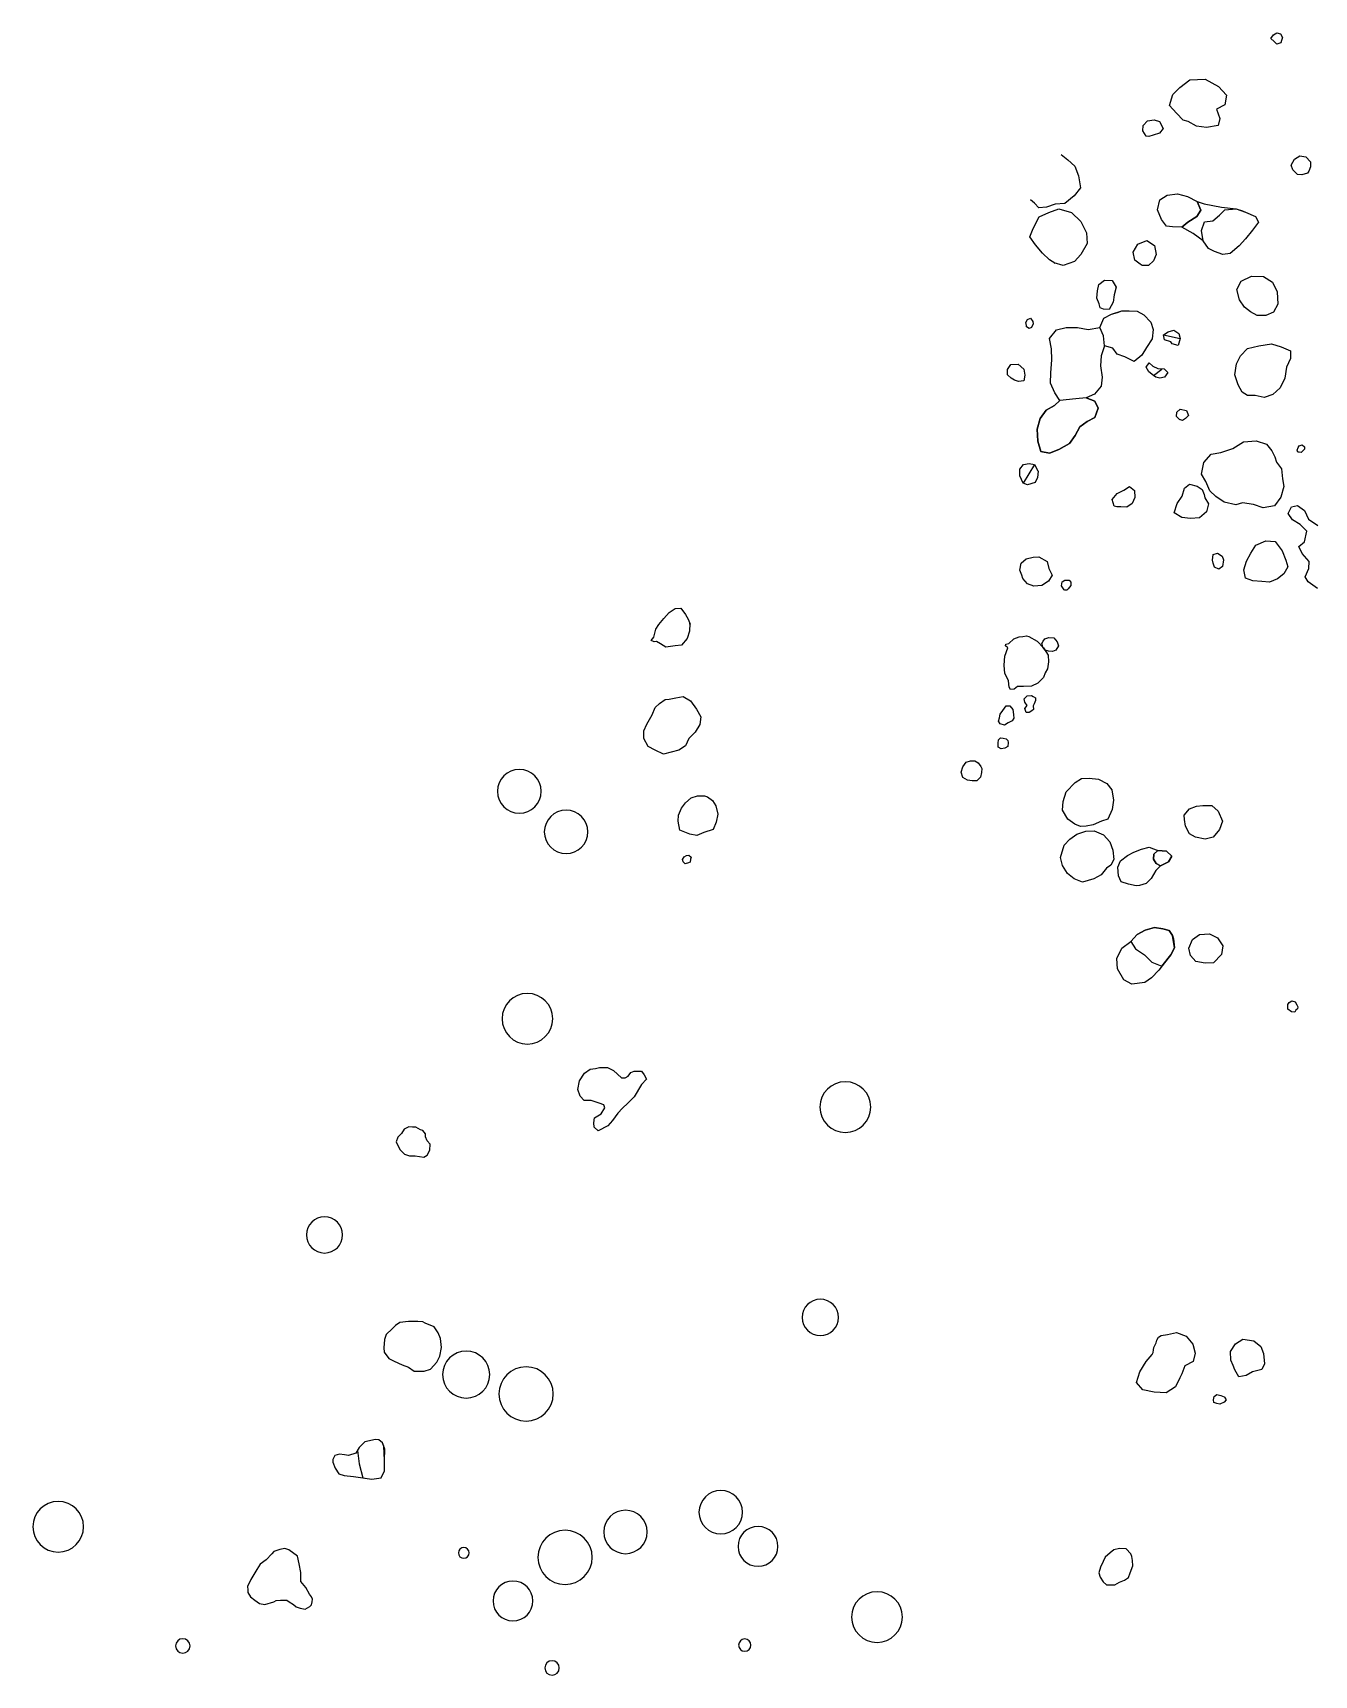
# Model space of a CAD drawing. Header units: metres. Extents: x 4462694 to 4462795, y 5794005 to 5794153.
# Drawn here: x 4462713.16 to 4462748.54, y 5794096.34 to 5794141.7 of the extents above; entities that cross this region are included whole.
import ezdxf

# ---------------------------------------------------------------- set-up
doc = ezdxf.new("R2010")
doc.units = ezdxf.units.M
doc.layers.add('Befunde', color=7, linetype='Continuous')

msp = doc.modelspace()

# ---------------------------------------------------------------- linework, layer by layer
at = {"layer": 'Befunde'}
for points, elevation in [([(4462745.313, 5794137.046), (4462745.509, 5794136.979), (4462745.984, 5794136.89), (4462746.39, 5794136.848), (4462746.564, 5794136.785), (4462746.646, 5794136.755), (4462746.926, 5794136.631), (4462747.008, 5794136.471), (4462746.842, 5794136.25), (4462746.651, 5794136.014), (4462746.471, 5794135.822), (4462746.224, 5794135.611), (4462746.023, 5794135.579), (4462745.794, 5794135.669), (4462745.625, 5794135.752), (4462745.478, 5794135.959), (4462745.197, 5794136.166), (4462744.889, 5794136.334), (4462745.058, 5794136.471), (4462745.304, 5794136.634), (4462745.411, 5794136.808)], 51.887), ([(4462742.621, 5794133.564), (4462742.732, 5794133.826), (4462742.945, 5794133.93), (4462743.232, 5794134.024), (4462743.652, 5794134.017), (4462743.841, 5794133.917), (4462744.034, 5794133.709), (4462744.095, 5794133.512), (4462744.071, 5794133.257), (4462743.915, 5794133.01), (4462743.785, 5794132.799), (4462743.576, 5794132.626), (4462743.314, 5794132.758), (4462743.103, 5794132.828), (4462742.982, 5794132.997), (4462742.755, 5794133.063), (4462742.723, 5794133.339)], 51.868), ([(4462744.228, 5794119.124), (4462744.116, 5794119.023), (4462744.109, 5794118.877), (4462744.175, 5794118.758), (4462744.301, 5794118.7), (4462744.518, 5794118.803), (4462744.612, 5794118.966), (4462744.465, 5794119.098)], 51.736), ([(4462744.337, 5794115.928), (4462744.588, 5794116.234), (4462744.682, 5794116.433), (4462744.635, 5794116.773), (4462744.535, 5794116.909), (4462744.366, 5794116.954), (4462744.137, 5794116.991), (4462743.88, 5794116.922), (4462743.656, 5794116.798), (4462743.483, 5794116.607), (4462743.611, 5794116.408), (4462743.86, 5794116.235), (4462744.061, 5794116.032), (4462744.337, 5794115.928)], 51.773), ([(4462728.394, 5794112.969), (4462728.551, 5794113.083), (4462728.699, 5794113.103), (4462728.81, 5794113.124), (4462729.032, 5794113.13), (4462729.197, 5794113.042), (4462729.411, 5794112.844), (4462729.513, 5794112.84), (4462729.6, 5794112.89), (4462729.67, 5794112.984), (4462729.768, 5794113.029), (4462729.842, 5794113.025), (4462729.97, 5794113.025), (4462730.044, 5794112.922), (4462730.104, 5794112.803), (4462729.972, 5794112.661), (4462729.764, 5794112.316), (4462729.592, 5794112.143), (4462729.447, 5794112.004), (4462729.313, 5794111.865), (4462729.163, 5794111.667), (4462729.039, 5794111.514), (4462728.769, 5794111.375), (4462728.661, 5794111.48), (4462728.651, 5794111.598), (4462728.666, 5794111.733), (4462728.856, 5794111.85), (4462728.955, 5794112.014), (4462728.929, 5794112.095), (4462728.794, 5794112.142), (4462728.578, 5794112.212), (4462728.381, 5794112.215), (4462728.275, 5794112.332), (4462728.212, 5794112.52), (4462728.256, 5794112.762)], 52.724), ([(4462723.867, 5794111.404), (4462723.739, 5794111.474), (4462723.644, 5794111.474), (4462723.542, 5794111.491), (4462723.418, 5794111.425), (4462723.336, 5794111.302), (4462723.241, 5794111.199), (4462723.192, 5794111.071), (4462723.294, 5794110.857), (4462723.423, 5794110.729), (4462723.562, 5794110.689), (4462723.719, 5794110.689), (4462723.957, 5794110.652), (4462724.048, 5794110.701), (4462724.122, 5794110.845), (4462724.134, 5794111.006), (4462724.052, 5794111.104), (4462724.003, 5794111.207), (4462724.003, 5794111.293), (4462723.933, 5794111.388)], 52.724), ([(4462722.918, 5794105.755), (4462722.87, 5794105.617), (4462722.848, 5794105.381), (4462722.864, 5794105.26), (4462722.993, 5794105.092), (4462723.134, 5794105.012), (4462723.36, 5794104.916), (4462723.529, 5794104.85), (4462723.686, 5794104.739), (4462723.968, 5794104.742), (4462724.141, 5794104.796), (4462724.314, 5794104.983), (4462724.401, 5794105.156), (4462724.447, 5794105.391), (4462724.42, 5794105.637), (4462724.356, 5794105.798), (4462724.241, 5794105.963), (4462723.996, 5794106.068), (4462723.927, 5794106.101), (4462723.794, 5794106.115), (4462723.529, 5794106.115), (4462723.297, 5794106.087), (4462723.178, 5794106.002), (4462723.079, 5794105.905)], -0.008), ([(4462721.445, 5794102.296), (4462721.447, 5794102.226), (4462721.511, 5794102.063), (4462721.61, 5794101.906), (4462721.755, 5794101.854), (4462722.012, 5794101.825), (4462722.525, 5794101.755), (4462722.781, 5794101.796), (4462722.868, 5794101.988), (4462722.872, 5794102.285), (4462722.88, 5794102.581), (4462722.816, 5794102.756), (4462722.717, 5794102.843), (4462722.62, 5794102.851), (4462722.332, 5794102.785), (4462722.175, 5794102.633), (4462722.082, 5794102.47), (4462721.874, 5794102.414), (4462721.77, 5794102.426), (4462721.629, 5794102.443), (4462721.497, 5794102.414), (4462721.445, 5794102.296)], 52.724), ([(4462722.128, 5794102.552), (4462722.172, 5794102.179), (4462722.268, 5794101.79), (4462722.525, 5794101.755), (4462722.781, 5794101.796), (4462722.868, 5794101.988), (4462722.872, 5794102.285), (4462722.872, 5794102.285), (4462722.848, 5794102.668), (4462722.816, 5794102.756), (4462722.717, 5794102.843), (4462722.62, 5794102.851), (4462722.332, 5794102.785), (4462722.175, 5794102.633)], 52.724), ([(4462720.806, 5794098.241), (4462720.858, 5794098.284), (4462720.874, 5794098.365), (4462720.88, 5794098.439), (4462720.854, 5794098.507), (4462720.797, 5794098.575), (4462720.696, 5794098.759), (4462720.564, 5794098.93), (4462720.564, 5794099.18), (4462720.512, 5794099.418), (4462720.472, 5794099.628), (4462720.232, 5794099.805), (4462720.116, 5794099.838), (4462719.98, 5794099.817), (4462719.818, 5794099.761), (4462719.755, 5794099.689), (4462719.601, 5794099.529), (4462719.433, 5794099.405), (4462719.345, 5794099.259), (4462719.263, 5794099.124), (4462719.184, 5794098.986), (4462719.143, 5794098.899), (4462719.087, 5794098.8), (4462719.1, 5794098.693), (4462719.1, 5794098.622), (4462719.174, 5794098.505), (4462719.294, 5794098.413), (4462719.421, 5794098.317), (4462719.564, 5794098.291), (4462719.813, 5794098.37), (4462719.882, 5794098.406), (4462720.002, 5794098.411), (4462720.172, 5794098.411), (4462720.236, 5794098.37), (4462720.358, 5794098.296), (4462720.433, 5794098.232), (4462720.539, 5794098.19), (4462720.682, 5794098.164), (4462720.806, 5794098.241)], 52.724)]:
    msp.add_lwpolyline(points, close=True, dxfattribs=dict(at, elevation=elevation))
for points, elevation in [([(4462744.383, 5794133.365), (4462744.846, 5794133.258)], 51.929), ([(4462744.105, 5794132.238), (4462744.338, 5794132.413)], 51.829), ([(4462741.52, 5794131.551), (4462741.369, 5794131.415), (4462741.139, 5794131.283), (4462740.975, 5794131.055), (4462740.892, 5794130.761), (4462740.913, 5794130.429), (4462740.994, 5794130.141), (4462741.231, 5794130.091), (4462741.496, 5794130.2), (4462741.786, 5794130.359), (4462741.945, 5794130.584), (4462742.074, 5794130.819), (4462742.274, 5794130.972), (4462742.487, 5794131.078), (4462742.577, 5794131.335), (4462742.483, 5794131.527), (4462742.247, 5794131.621), (4462741.957, 5794131.594), (4462741.52, 5794131.551)], 51.868), ([(4462740.817, 5794129.781), (4462740.505, 5794129.265)], 51.732), ([(4462744.301, 5794118.7), (4462744.175, 5794118.758), (4462744.109, 5794118.877), (4462744.116, 5794119.023), (4462744.228, 5794119.124)], 51.783), ([(4462743.483, 5794116.607), (4462743.611, 5794116.408), (4462743.86, 5794116.235), (4462744.061, 5794116.032), (4462744.337, 5794115.928)], 51.773)]:
    msp.add_lwpolyline(points, dxfattribs=dict(at, elevation=elevation))
for points in [[(4462725.991, 5794120.756, 1), (4462727.201, 5794120.756, 1)], [(4462727.284, 5794119.634, 1), (4462728.484, 5794119.634, 1)], [(4462727.516, 5794114.474, 1), (4462726.116, 5794114.474, 1)], [(4462736.296, 5794112.033, 1), (4462734.896, 5794112.033, 1)], [(4462721.715, 5794108.502, 1), (4462720.715, 5794108.502, 1)], [(4462735.406, 5794106.224, 1), (4462734.406, 5794106.224, 1)], [(4462725.776, 5794104.644, 1), (4462724.476, 5794104.644, 1)], [(4462726.031, 5794104.109, 1), (4462727.531, 5794104.109, 1)], [(4462714.56, 5794100.443, 1), (4462713.16, 5794100.443, 1)], [(4462732.755, 5794100.842, 1), (4462731.555, 5794100.842, 1)], [(4462728.925, 5794100.297, 1), (4462730.125, 5794100.297, 1)], [(4462727.107, 5794099.596, 1), (4462728.607, 5794099.596, 1)], [(4462733.735, 5794099.899, 1), (4462732.635, 5794099.899, 1)], [(4462724.911, 5794099.72, 1), (4462725.211, 5794099.72, 1)], [(4462725.868, 5794098.391, 1), (4462726.968, 5794098.391, 1)], [(4462735.771, 5794097.948, 1), (4462737.171, 5794097.948, 1)], [(4462717.501, 5794097.149, 1), (4462717.101, 5794097.149, 1)], [(4462732.648, 5794097.173, 1), (4462732.988, 5794097.173, 1)], [(4462727.698, 5794096.542, 1), (4462727.298, 5794096.542, 1)]]:
    msp.add_lwpolyline(points, format="xyb", close=True, dxfattribs=at)
for points in [[(4462747.618, 5794141.428, 51.832), (4462747.509, 5794141.392, 51.849), (4462747.436, 5794141.464, 51.843), (4462747.342, 5794141.551, 51.84), (4462747.416, 5794141.647, 51.819), (4462747.51, 5794141.705, 51.819), (4462747.614, 5794141.677, 51.819), (4462747.67, 5794141.579, 51.82), (4462747.645, 5794141.495, 51.833)], [(4462744.927, 5794139.293, 51.836), (4462744.739, 5794139.484, 51.838), (4462744.545, 5794139.702, 51.887), (4462744.64, 5794140.005, 51.894), (4462744.831, 5794140.194, 51.879), (4462745.112, 5794140.409, 51.866), (4462745.534, 5794140.424, 51.864), (4462745.905, 5794140.22, 51.864), (4462746.118, 5794139.981, 51.877), (4462746.078, 5794139.713, 51.879), (4462745.843, 5794139.599, 51.863), (4462745.939, 5794139.339, 51.842), (4462745.893, 5794139.144, 51.843), (4462745.567, 5794139.092, 51.858), (4462745.293, 5794139.129, 51.849), (4462745.066, 5794139.259, 51.839)], [(4462743.905, 5794138.848, 51.838), (4462743.807, 5794138.996, 51.871), (4462743.821, 5794139.144, 51.87), (4462743.939, 5794139.27, 51.861), (4462744.12, 5794139.301, 51.844), (4462744.267, 5794139.253, 51.881), (4462744.369, 5794139.065, 51.847), (4462744.275, 5794138.931, 51.844), (4462744.094, 5794138.883, 51.86), (4462743.973, 5794138.842, 51.86)], [(4462748.361, 5794137.826, 51.764), (4462748.2, 5794137.78, 51.786), (4462748.081, 5794137.789, 51.786), (4462747.952, 5794137.925, 51.785), (4462747.904, 5794138.053, 51.796), (4462747.995, 5794138.213, 51.796), (4462748.143, 5794138.307, 51.785), (4462748.313, 5794138.283, 51.785), (4462748.441, 5794138.144, 51.758), (4462748.445, 5794138.004, 51.779), (4462748.392, 5794137.887, 51.773)], [(4462744.469, 5794136.362, 51.902), (4462744.323, 5794136.546, 51.901), (4462744.215, 5794136.816, 51.915), (4462744.282, 5794137.089, 51.926), (4462744.479, 5794137.224, 51.922), (4462744.768, 5794137.261, 51.899), (4462745.049, 5794137.188, 51.899), (4462745.313, 5794137.046, 51.887), (4462745.411, 5794136.808, 51.878), (4462745.304, 5794136.634, 51.894), (4462745.058, 5794136.471, 51.891), (4462744.889, 5794136.334, 51.88), (4462744.633, 5794136.351, 51.902)], [(4462744.469, 5794136.362, 51.902), (4462744.323, 5794136.546, 51.901), (4462744.215, 5794136.816, 51.915), (4462744.282, 5794137.089, 51.926), (4462744.479, 5794137.224, 51.922), (4462744.768, 5794137.261, 51.899), (4462745.049, 5794137.188, 51.899), (4462745.313, 5794137.046, 51.887), (4462745.411, 5794136.808, 51.878), (4462745.304, 5794136.634, 51.894), (4462745.058, 5794136.471, 51.891), (4462744.889, 5794136.334, 51.88), (4462744.633, 5794136.351, 51.902)], [(4462741.23, 5794135.435, 51.939), (4462741.043, 5794135.621, 51.914), (4462740.847, 5794135.848, 51.896), (4462740.694, 5794136.071, 51.96), (4462740.784, 5794136.301, 51.959), (4462740.945, 5794136.626, 51.957), (4462741.212, 5794136.74, 51.945), (4462741.495, 5794136.843, 51.917), (4462741.837, 5794136.745, 51.916), (4462742.102, 5794136.492, 51.893), (4462742.259, 5794136.181, 51.91), (4462742.271, 5794135.882, 51.912), (4462742.102, 5794135.585, 51.915), (4462741.928, 5794135.392, 51.916), (4462741.615, 5794135.276, 51.903), (4462741.359, 5794135.35, 51.92), (4462741.383, 5794135.343, 51.929)], [(4462745.625, 5794135.752, 51.874), (4462745.478, 5794135.959, 51.887), (4462745.435, 5794136.249, 51.878), (4462745.513, 5794136.485, 51.884), (4462745.747, 5794136.513, 51.883), (4462745.931, 5794136.668, 51.881), (4462746.079, 5794136.814, 51.896), (4462746.39, 5794136.848, 51.889), (4462746.646, 5794136.755, 51.863), (4462746.926, 5794136.631, 51.83), (4462747.008, 5794136.471, 51.83), (4462746.842, 5794136.25, 51.826), (4462746.651, 5794136.014, 51.826), (4462746.471, 5794135.822, 51.85), (4462746.224, 5794135.611, 51.866), (4462746.023, 5794135.579, 51.872), (4462745.794, 5794135.669, 51.867)], [(4462743.74, 5794135.313, 51.893), (4462743.592, 5794135.428, 51.914), (4462743.545, 5794135.649, 51.913), (4462743.673, 5794135.87, 51.898), (4462743.925, 5794135.966, 51.896), (4462744.133, 5794135.832, 51.88), (4462744.18, 5794135.583, 51.915), (4462744.102, 5794135.408, 51.883), (4462743.967, 5794135.281, 51.872), (4462743.789, 5794135.28, 51.898)], [(4462742.603, 5794134.222, 51.88), (4462742.538, 5794134.376, 51.88), (4462742.556, 5794134.575, 51.907), (4462742.595, 5794134.756, 51.92), (4462742.749, 5794134.87, 51.918), (4462742.961, 5794134.868, 51.908), (4462743.075, 5794134.683, 51.908), (4462743.019, 5794134.465, 51.91), (4462742.99, 5794134.263, 51.878), (4462742.883, 5794134.062, 51.869), (4462742.724, 5794134.068, 51.87), (4462742.633, 5794134.113, 51.87)], [(4462746.621, 5794134.127, 51.858), (4462746.483, 5794134.334, 51.848), (4462746.409, 5794134.616, 51.829), (4462746.529, 5794134.849, 51.834), (4462746.812, 5794134.984, 51.857), (4462747.142, 5794134.975, 51.829), (4462747.395, 5794134.815, 51.819), (4462747.523, 5794134.551, 51.79), (4462747.542, 5794134.21, 51.826), (4462747.419, 5794133.991, 51.848), (4462747.21, 5794133.897, 51.872), (4462746.972, 5794133.897, 51.862), (4462746.782, 5794134.003, 51.863)], [(4462740.595, 5794133.619, 51.914), (4462740.581, 5794133.702, 51.929), (4462740.627, 5794133.786, 51.929), (4462740.71, 5794133.82, 51.923), (4462740.774, 5794133.732, 51.923), (4462740.787, 5794133.666, 51.93), (4462740.733, 5794133.569, 51.931), (4462740.669, 5794133.543, 51.931), (4462740.601, 5794133.586, 51.918)], [(4462743.232, 5794134.024, 51.855), (4462743.431, 5794134.024, 51.854), (4462743.652, 5794134.017, 51.827), (4462743.841, 5794133.917, 51.831), (4462744.034, 5794133.709, 51.831), (4462744.095, 5794133.512, 51.838), (4462744.071, 5794133.257, 51.837), (4462743.915, 5794133.01, 51.815), (4462743.785, 5794132.799, 51.841), (4462743.576, 5794132.626, 51.849), (4462743.314, 5794132.758, 51.849), (4462743.103, 5794132.828, 51.843), (4462742.982, 5794132.997, 51.871), (4462742.755, 5794133.063, 51.879), (4462742.657, 5794132.787, 51.874), (4462742.639, 5794132.503, 51.854), (4462742.688, 5794132.19, 51.858), (4462742.66, 5794131.949, 51.861), (4462742.48, 5794131.721, 51.875), (4462742.247, 5794131.621, 51.849), (4462742.483, 5794131.527, 51.848), (4462742.577, 5794131.335, 51.835), (4462742.487, 5794131.078, 51.844), (4462742.274, 5794130.972, 51.846), (4462742.074, 5794130.819, 51.85), (4462741.945, 5794130.584, 51.87), (4462741.786, 5794130.359, 51.887), (4462741.496, 5794130.2, 51.894), (4462741.231, 5794130.091, 51.887), (4462740.994, 5794130.141, 51.888), (4462740.913, 5794130.429, 51.868), (4462740.892, 5794130.761, 51.865), (4462740.975, 5794131.055, 51.864), (4462741.139, 5794131.283, 51.872), (4462741.369, 5794131.415, 51.87), (4462741.52, 5794131.551, 51.868), (4462741.378, 5794131.76, 51.867), (4462741.266, 5794132.032, 51.866), (4462741.27, 5794132.318, 51.881), (4462741.297, 5794132.674, 51.886), (4462741.291, 5794132.975, 51.895), (4462741.23, 5794133.26, 51.947), (4462741.426, 5794133.503, 51.946), (4462741.697, 5794133.57, 51.944), (4462742.005, 5794133.565, 51.909), (4462742.302, 5794133.509, 51.893), (4462742.621, 5794133.564, 51.875), (4462742.732, 5794133.826, 51.87), (4462742.945, 5794133.93, 51.851), (4462743.109, 5794133.984, 51.873)], [(4462744.581, 5794133.166, 51.815), (4462744.413, 5794133.23, 51.823), (4462744.383, 5794133.365, 51.814), (4462744.509, 5794133.443, 51.814), (4462744.665, 5794133.49, 51.823), (4462744.805, 5794133.4, 51.83), (4462744.846, 5794133.258, 51.848), (4462744.785, 5794133.07, 51.85), (4462744.618, 5794133.115, 51.824)], [(4462746.552, 5794131.777, 51.869), (4462746.443, 5794131.986, 51.868), (4462746.348, 5794132.258, 51.855), (4462746.401, 5794132.563, 51.866), (4462746.511, 5794132.782, 51.882), (4462746.705, 5794132.986, 51.891), (4462747.012, 5794133.058, 51.869), (4462747.368, 5794133.119, 51.848), (4462747.633, 5794133.032, 51.814), (4462747.89, 5794132.924, 51.834), (4462747.886, 5794132.713, 51.84), (4462747.775, 5794132.47, 51.827), (4462747.729, 5794132.165, 51.83), (4462747.608, 5794131.903, 51.825), (4462747.404, 5794131.713, 51.827), (4462747.163, 5794131.63, 51.849), (4462746.916, 5794131.689, 51.861), (4462746.702, 5794131.688, 51.872)], [(4462740.179, 5794132.167, 51.856), (4462740.078, 5794132.26, 51.872), (4462740.078, 5794132.406, 51.876), (4462740.166, 5794132.547, 51.884), (4462740.37, 5794132.549, 51.894), (4462740.522, 5794132.418, 51.894), (4462740.557, 5794132.251, 51.895), (4462740.524, 5794132.091, 51.89), (4462740.377, 5794132.074, 51.877), (4462740.272, 5794132.111, 51.87)], [(4462744.105, 5794132.238, 51.829), (4462743.975, 5794132.341, 51.838), (4462743.9, 5794132.471, 51.829), (4462743.982, 5794132.593, 51.827), (4462744.084, 5794132.499, 51.818), (4462744.225, 5794132.438, 51.831), (4462744.404, 5794132.42, 51.83), (4462744.506, 5794132.319, 51.841), (4462744.412, 5794132.195, 51.843), (4462744.284, 5794132.167, 51.844), (4462744.171, 5794132.193, 51.831)], [(4462744.826, 5794131.021, 51.838), (4462744.836, 5794131.019, 51.838), (4462744.742, 5794131.107, 51.838), (4462744.746, 5794131.228, 51.838), (4462744.843, 5794131.311, 51.839), (4462745.016, 5794131.276, 51.838), (4462745.071, 5794131.139, 51.839), (4462744.988, 5794131.052, 51.84), (4462744.904, 5794130.996, 51.841)], [(4462747.504, 5794129.842, 51.852), (4462747.641, 5794129.658, 51.832), (4462747.665, 5794129.385, 51.833), (4462747.706, 5794129.173, 51.806), (4462747.621, 5794128.878, 51.809), (4462747.444, 5794128.641, 51.812), (4462747.136, 5794128.585, 51.815), (4462746.87, 5794128.68, 51.834), (4462746.564, 5794128.72, 51.831), (4462746.383, 5794128.668, 51.827), (4462746.054, 5794128.744, 51.822), (4462745.827, 5794128.901, 51.852), (4462745.663, 5794129.051, 51.864), (4462745.551, 5794129.315, 51.881), (4462745.435, 5794129.513, 51.88), (4462745.496, 5794129.841, 51.869), (4462745.698, 5794130.07, 51.877), (4462745.968, 5794130.116, 51.875), (4462746.3, 5794130.224, 51.866), (4462746.587, 5794130.411, 51.863), (4462746.944, 5794130.432, 51.86), (4462747.222, 5794130.347, 51.848), (4462747.377, 5794130.159, 51.848), (4462747.456, 5794129.99, 51.849)], [(4462748.087, 5794130.119, 51.806), (4462748.076, 5794130.182, 51.828), (4462748.099, 5794130.248, 51.827), (4462748.132, 5794130.298, 51.826), (4462748.209, 5794130.322, 51.826), (4462748.275, 5794130.266, 51.825), (4462748.276, 5794130.208, 51.826), (4462748.222, 5794130.147, 51.825), (4462748.182, 5794130.11, 51.814), (4462748.129, 5794130.125, 51.82)], [(4462740.505, 5794129.265, 51.883), (4462740.413, 5794129.47, 51.886), (4462740.413, 5794129.655, 51.889), (4462740.516, 5794129.785, 51.887), (4462740.672, 5794129.811, 51.908), (4462740.817, 5794129.781, 51.919), (4462740.908, 5794129.605, 51.893), (4462740.908, 5794129.605, 51.893), (4462740.908, 5794129.605, 51.893), (4462740.908, 5794129.605, 51.893), (4462740.925, 5794129.595, 51.888), (4462740.925, 5794129.595, 51.888), (4462740.903, 5794129.424, 51.877), (4462740.84, 5794129.289, 51.896), (4462740.628, 5794129.218, 51.881)], [(4462745.526, 5794128.859, 51.853), (4462745.621, 5794128.699, 51.843), (4462745.573, 5794128.479, 51.848), (4462745.38, 5794128.308, 51.838), (4462745.126, 5794128.286, 51.841), (4462744.886, 5794128.318, 51.816), (4462744.674, 5794128.448, 51.799), (4462744.76, 5794128.707, 51.809), (4462744.895, 5794128.908, 51.869), (4462744.964, 5794129.13, 51.85), (4462745.101, 5794129.241, 51.899), (4462745.311, 5794129.184, 51.872), (4462745.453, 5794129.09, 51.872), (4462745.506, 5794128.954, 51.877)], [(4462743.016, 5794128.631, 51.863), (4462742.961, 5794128.812, 51.868), (4462743.099, 5794128.981, 51.866), (4462743.284, 5794129.074, 51.846), (4462743.445, 5794129.172, 51.825), (4462743.585, 5794129.065, 51.829), (4462743.59, 5794128.87, 51.815), (4462743.515, 5794128.702, 51.85), (4462743.373, 5794128.607, 51.851), (4462743.207, 5794128.614, 51.844), (4462743.092, 5794128.613, 51.851)], [(4462746.647, 5794126.644, 51.792), (4462746.598, 5794126.876, 53.098), (4462746.675, 5794127.108, 53.127), (4462746.798, 5794127.33, 53.132), (4462746.931, 5794127.553, 53.144), (4462747.212, 5794127.67, 53.128), (4462747.468, 5794127.653, 53.125), (4462747.656, 5794127.396, 53.153), (4462747.763, 5794127.141, 53.106), (4462747.812, 5794126.956, 53.062), (4462747.704, 5794126.765, 53.112), (4462747.532, 5794126.621, 53.148), (4462747.31, 5794126.535, 53.111), (4462747.098, 5794126.548, 53.103), (4462746.848, 5794126.573, 53.109)], [(4462740.468, 5794126.727, 51.834), (4462740.419, 5794126.864, 51.848), (4462740.448, 5794127.055, 51.863), (4462740.589, 5794127.174, 51.861), (4462740.783, 5794127.219, 51.873), (4462740.942, 5794127.236, 51.871), (4462741.167, 5794127.1, 51.862), (4462741.214, 5794126.911, 51.872), (4462741.311, 5794126.728, 51.854), (4462741.209, 5794126.562, 51.87), (4462741.019, 5794126.439, 51.869), (4462740.805, 5794126.417, 51.86), (4462740.625, 5794126.489, 51.826), (4462740.502, 5794126.637, 51.835)], [(4462745.751, 5794127.053, 51.812), (4462745.732, 5794127.144, 53.152), (4462745.749, 5794127.294, 53.142), (4462745.873, 5794127.331, 53.162), (4462746.001, 5794127.253, 53.161), (4462746.039, 5794127.148, 53.162), (4462746.009, 5794126.966, 53.147), (4462745.912, 5794126.887, 53.13), (4462745.793, 5794126.949, 53.139)], [(4462741.637, 5794126.321, 51.844), (4462741.565, 5794126.428, 51.836), (4462741.581, 5794126.541, 51.851), (4462741.661, 5794126.59, 51.86), (4462741.776, 5794126.59, 51.859), (4462741.824, 5794126.529, 51.86), (4462741.821, 5794126.439, 51.851), (4462741.745, 5794126.348, 51.852), (4462741.716, 5794126.309, 51.853), (4462741.662, 5794126.31, 51.845)], [(4462731.308, 5794125.372, 51.919), (4462731.303, 5794125.374, 51.925), (4462731.299, 5794125.389, 51.922), (4462731.296, 5794125.175, 51.926), (4462731.23, 5794124.978, 51.932), (4462731.071, 5794124.795, 51.949), (4462730.895, 5794124.771, 51.968), (4462730.64, 5794124.733, 51.963), (4462730.496, 5794124.83, 51.941), (4462730.379, 5794124.896, 51.931), (4462730.316, 5794124.882, 51.936), (4462730.231, 5794124.925, 51.938), (4462730.308, 5794125.011, 51.937), (4462730.367, 5794125.231, 51.924), (4462730.447, 5794125.362, 51.923), (4462730.586, 5794125.532, 51.915), (4462730.73, 5794125.697, 51.919), (4462730.898, 5794125.802, 51.927), (4462731.055, 5794125.811, 51.92), (4462731.184, 5794125.64, 51.933), (4462731.258, 5794125.511, 51.934)], [(4462741.118, 5794124.031, 51.748), (4462741.068, 5794123.898, 51.741), (4462740.915, 5794123.744, 51.746), (4462740.738, 5794123.659, 51.744), (4462740.516, 5794123.648, 51.747), (4462740.354, 5794123.652, 51.759), (4462740.261, 5794123.58, 51.762), (4462740.157, 5794123.569, 51.77), (4462740.123, 5794123.631, 51.779), (4462740.115, 5794123.715, 51.778), (4462740.104, 5794123.815, 51.768), (4462740.001, 5794124.011, 51.763), (4462739.983, 5794124.238, 51.759), (4462740.001, 5794124.492, 51.76), (4462740.08, 5794124.716, 51.768), (4462740.02, 5794124.771, 51.768), (4462740.029, 5794124.823, 51.768), (4462740.111, 5794124.837, 51.766), (4462740.251, 5794124.965, 51.763), (4462740.395, 5794125.025, 51.786), (4462740.499, 5794125.034, 51.785), (4462740.595, 5794125.047, 51.794), (4462740.595, 5794125.047, 51.794), (4462740.667, 5794125.029, 51.794), (4462740.89, 5794124.906, 51.785), (4462741.072, 5794124.72, 51.801), (4462741.197, 5794124.511, 51.787), (4462741.207, 5794124.332, 51.766), (4462741.183, 5794124.142, 51.75)], [(4462741.062, 5794124.902, 51.804), (4462741.106, 5794124.965, 51.805), (4462741.214, 5794125.007, 51.804), (4462741.35, 5794124.99, 51.803), (4462741.447, 5794124.88, 51.789), (4462741.48, 5794124.776, 51.79), (4462741.41, 5794124.651, 51.792), (4462741.314, 5794124.617, 51.779), (4462741.204, 5794124.629, 51.789), (4462741.112, 5794124.658, 51.795), (4462741.048, 5794124.741, 51.801), (4462741.024, 5794124.839, 51.796)], [(4462730.727, 5794123.303, 51.977), (4462730.918, 5794123.334, 51.965), (4462731.117, 5794123.372, 51.964), (4462731.318, 5794123.254, 51.964), (4462731.482, 5794123.025, 51.959), (4462731.603, 5794122.815, 51.961), (4462731.581, 5794122.597, 51.963), (4462731.445, 5794122.387, 51.966), (4462731.277, 5794122.218, 51.96), (4462731.181, 5794122.011, 51.955), (4462731.002, 5794121.894, 51.93), (4462730.788, 5794121.833, 51.939), (4462730.576, 5794121.779, 51.959), (4462730.348, 5794121.894, 51.957), (4462730.154, 5794121.994, 51.963), (4462730.034, 5794122.212, 51.956), (4462730.03, 5794122.43, 51.957), (4462730.114, 5794122.608, 51.976), (4462730.262, 5794122.863, 51.973), (4462730.343, 5794123.073, 51.974), (4462730.469, 5794123.183, 51.97), (4462730.624, 5794123.291, 51.974)], [(4462740.848, 5794123.335, 51.719), (4462740.849, 5794123.261, 51.739), (4462740.815, 5794123.169, 51.735), (4462740.786, 5794123.118, 51.741), (4462740.791, 5794123.012, 51.741), (4462740.743, 5794122.982, 51.747), (4462740.669, 5794122.928, 51.752), (4462740.587, 5794122.934, 51.763), (4462740.556, 5794123.044, 51.746), (4462740.613, 5794123.128, 51.747), (4462740.55, 5794123.213, 51.747), (4462740.538, 5794123.306, 51.758), (4462740.619, 5794123.388, 51.752), (4462740.74, 5794123.403, 51.737), (4462740.784, 5794123.377, 51.736)], [(4462740.253, 5794122.778, 51.793), (4462740.206, 5794122.698, 51.807), (4462740.094, 5794122.643, 51.828), (4462739.996, 5794122.585, 51.804), (4462739.868, 5794122.619, 51.811), (4462739.828, 5794122.691, 51.799), (4462739.849, 5794122.788, 51.797), (4462739.871, 5794122.888, 51.795), (4462739.942, 5794122.984, 51.801), (4462740.036, 5794123.119, 51.79), (4462740.14, 5794123.116, 51.773), (4462740.218, 5794123.017, 51.779), (4462740.235, 5794122.946, 51.786), (4462740.244, 5794122.872, 51.796)], [(4462740.096, 5794122.1, 51.818), (4462740.083, 5794121.995, 51.825), (4462740, 5794121.943, 51.817), (4462739.901, 5794121.932, 51.825), (4462739.815, 5794121.971, 51.83), (4462739.818, 5794122.086, 51.828), (4462739.824, 5794122.178, 51.818), (4462739.879, 5794122.231, 51.821), (4462739.953, 5794122.227, 51.824), (4462740.039, 5794122.209, 51.827), (4462740.087, 5794122.16, 51.827)], [(4462739.363, 5794121.381, 51.833), (4462739.356, 5794121.274, 51.841), (4462739.325, 5794121.143, 51.854), (4462739.23, 5794121.047, 51.832), (4462739.095, 5794121.041, 51.867), (4462738.969, 5794121.061, 51.862), (4462738.844, 5794121.136, 51.836), (4462738.796, 5794121.282, 51.84), (4462738.843, 5794121.43, 51.825), (4462738.931, 5794121.557, 51.837), (4462739.051, 5794121.593, 51.855), (4462739.168, 5794121.599, 51.851), (4462739.266, 5794121.538, 51.84), (4462739.334, 5794121.443, 51.84)], [(4462742.093, 5794119.782, 51.8), (4462741.931, 5794119.847, 51.812), (4462741.739, 5794119.986, 51.813), (4462741.596, 5794120.237, 51.823), (4462741.611, 5794120.477, 51.82), (4462741.697, 5794120.743, 51.801), (4462741.939, 5794120.998, 51.794), (4462742.114, 5794121.113, 51.774), (4462742.328, 5794121.115, 51.785), (4462742.588, 5794121.094, 51.781), (4462742.82, 5794120.968, 51.779), (4462742.958, 5794120.792, 51.797), (4462742.998, 5794120.508, 51.774), (4462742.96, 5794120.249, 51.766), (4462742.847, 5794119.989, 51.767), (4462742.671, 5794119.928, 51.781), (4462742.437, 5794119.829, 51.79), (4462742.242, 5794119.79, 51.794)], [(4462731.793, 5794120.599, 51.899), (4462731.929, 5794120.499, 51.904), (4462732.019, 5794120.353, 51.906), (4462732.072, 5794120.122, 51.878), (4462732.025, 5794119.904, 51.883), (4462731.946, 5794119.702, 51.879), (4462731.69, 5794119.619, 51.873), (4462731.498, 5794119.534, 51.882), (4462731.303, 5794119.572, 51.888), (4462731.029, 5794119.68, 51.913), (4462730.981, 5794119.926, 51.923), (4462730.988, 5794120.093, 51.926), (4462731.075, 5794120.293, 51.928), (4462731.182, 5794120.435, 51.927), (4462731.338, 5794120.575, 51.916), (4462731.512, 5794120.632, 51.917), (4462731.71, 5794120.629, 51.912)], [(4462744.954, 5794120.1, 51.72), (4462745.1, 5794120.269, 51.762), (4462745.289, 5794120.347, 51.785), (4462745.469, 5794120.36, 51.782), (4462745.72, 5794120.365, 51.753), (4462745.892, 5794120.205, 51.761), (4462746.009, 5794119.932, 51.761), (4462745.924, 5794119.703, 51.765), (4462745.753, 5794119.492, 51.769), (4462745.533, 5794119.435, 51.746), (4462745.27, 5794119.489, 51.733), (4462745.104, 5794119.584, 51.727), (4462744.99, 5794119.794, 51.719), (4462744.962, 5794119.974, 51.718)], [(4462742.804, 5794118.632, 51.765), (4462742.658, 5794118.45, 51.803), (4462742.455, 5794118.336, 51.808), (4462742.144, 5794118.244, 51.806), (4462741.917, 5794118.34, 51.828), (4462741.728, 5794118.482, 51.817), (4462741.591, 5794118.709, 51.822), (4462741.54, 5794118.93, 51.831), (4462741.635, 5794119.263, 51.826), (4462741.794, 5794119.434, 51.83), (4462741.985, 5794119.567, 51.813), (4462742.236, 5794119.651, 51.797), (4462742.472, 5794119.662, 51.805), (4462742.728, 5794119.552, 51.802), (4462742.904, 5794119.358, 51.777), (4462742.986, 5794119.129, 51.771), (4462743.01, 5794118.869, 51.771), (4462742.932, 5794118.716, 51.763)], [(4462731.336, 5794118.935, 51.872), (4462731.324, 5794118.884, 51.878), (4462731.307, 5794118.796, 51.88), (4462731.267, 5794118.778, 51.881), (4462731.173, 5794118.754, 51.883), (4462731.114, 5794118.81, 51.886), (4462731.098, 5794118.876, 51.883), (4462731.144, 5794118.949, 51.874), (4462731.214, 5794118.985, 51.872), (4462731.278, 5794118.994, 51.871)], [(4462743.624, 5794118.14, 51.763), (4462743.414, 5794118.187, 51.751), (4462743.212, 5794118.258, 51.777), (4462743.135, 5794118.423, 51.777), (4462743.122, 5794118.661, 51.762), (4462743.199, 5794118.839, 51.773), (4462743.386, 5794118.982, 51.79), (4462743.564, 5794119.071, 51.787), (4462743.773, 5794119.154, 51.783), (4462743.982, 5794119.21, 51.774), (4462744.228, 5794119.124, 51.736), (4462744.465, 5794119.098, 51.732), (4462744.612, 5794118.966, 51.723), (4462744.518, 5794118.803, 51.746), (4462744.301, 5794118.7, 51.783), (4462744.166, 5794118.567, 51.775), (4462744.041, 5794118.35, 51.773), (4462743.908, 5794118.208, 51.756), (4462743.716, 5794118.155, 51.765)], [(4462744.654, 5794116.68, 51.746), (4462744.682, 5794116.433, 51.712), (4462744.588, 5794116.234, 51.723), (4462744.406, 5794116.018, 51.736), (4462744.251, 5794115.816, 51.729), (4462744.052, 5794115.603, 51.735), (4462743.864, 5794115.471, 51.734), (4462743.505, 5794115.426, 51.759), (4462743.286, 5794115.546, 51.735), (4462743.111, 5794115.855, 51.764), (4462743.095, 5794116.133, 51.788), (4462743.232, 5794116.42, 51.802), (4462743.483, 5794116.607, 51.773), (4462743.656, 5794116.798, 51.77), (4462743.88, 5794116.922, 51.797), (4462744.137, 5794116.991, 51.787), (4462744.366, 5794116.954, 51.765), (4462744.535, 5794116.909, 51.762), (4462744.635, 5794116.773, 51.749)], [(4462745.078, 5794116.421, 51.716), (4462745.179, 5794116.658, 51.719), (4462745.374, 5794116.803, 51.731), (4462745.65, 5794116.819, 51.716), (4462745.874, 5794116.71, 51.698), (4462746.025, 5794116.491, 51.69), (4462745.987, 5794116.244, 51.705), (4462745.767, 5794116.022, 51.712), (4462745.531, 5794116.008, 51.721), (4462745.272, 5794116.054, 51.687), (4462745.13, 5794116.222, 51.707)], [(4462748.011, 5794114.651, 51.665), (4462747.917, 5794114.663, 51.667), (4462747.812, 5794114.734, 51.68), (4462747.813, 5794114.865, 51.692), (4462747.853, 5794114.924, 51.685), (4462747.929, 5794114.97, 51.672), (4462748.016, 5794114.938, 51.689), (4462748.066, 5794114.86, 51.68), (4462748.088, 5794114.798, 51.68), (4462748.082, 5794114.751, 51.68), (4462748.036, 5794114.711, 51.671)], [(4462744.835, 5794104.553, 51.588), (4462744.711, 5794104.31, 51.586), (4462744.454, 5794104.14, 51.582), (4462744.125, 5794104.161, 51.593), (4462743.81, 5794104.227, 51.571), (4462743.638, 5794104.424, 51.559), (4462743.733, 5794104.719, 51.586), (4462743.732, 5794104.721, 51.586), (4462743.903, 5794105.01, 51.571), (4462744.071, 5794105.2, 51.579), (4462744.094, 5794105.254, 51.58), (4462744.109, 5794105.326, 51.589), (4462744.118, 5794105.396, 51.586), (4462744.153, 5794105.466, 51.588), (4462744.181, 5794105.522, 51.597), (4462744.199, 5794105.592, 51.573), (4462744.243, 5794105.682, 51.597), (4462744.322, 5794105.728, 51.593), (4462744.488, 5794105.751, 51.591), (4462744.743, 5794105.809, 51.587), (4462745.006, 5794105.706, 51.601), (4462745.189, 5794105.483, 51.596), (4462745.26, 5794105.233, 51.592), (4462745.2, 5794105.003, 51.585), (4462744.971, 5794104.886, 51.591), (4462744.885, 5794104.663, 51.582)], [(4462746.304, 5794104.894, 51.571), (4462746.241, 5794105.041, 51.559), (4462746.228, 5794105.281, 51.582), (4462746.369, 5794105.492, 51.585), (4462746.57, 5794105.619, 51.589), (4462746.877, 5794105.578, 51.588), (4462747.074, 5794105.416, 51.588), (4462747.143, 5794105.228, 51.593), (4462747.174, 5794104.938, 51.584), (4462747.094, 5794104.785, 51.569), (4462746.842, 5794104.721, 51.579), (4462746.661, 5794104.623, 51.585), (4462746.459, 5794104.585, 51.566), (4462746.352, 5794104.779, 51.582)], [(4462745.762, 5794103.947, 51.582), (4462745.784, 5794104.043, 51.594), (4462745.858, 5794104.096, 51.594), (4462745.967, 5794104.067, 51.594), (4462746.061, 5794104.032, 51.563), (4462746.062, 5794104.024, 51.564), (4462746.109, 5794103.947, 51.579), (4462746.061, 5794103.881, 51.594), (4462745.941, 5794103.83, 51.59), (4462745.854, 5794103.842, 51.592), (4462745.769, 5794103.877, 51.585)], [(4462743.509, 5794099.618, 51.546), (4462743.476, 5794099.696, 51.547), (4462743.355, 5794099.836, 51.547), (4462743.164, 5794099.838, 51.547), (4462743.008, 5794099.808, 51.567), (4462742.91, 5794099.72, 51.567), (4462742.771, 5794099.605, 51.568), (4462742.714, 5794099.478, 51.568), (4462742.64, 5794099.327, 51.568), (4462742.6, 5794099.164, 51.569), (4462742.636, 5794099.046, 51.569), (4462742.716, 5794098.921, 51.568), (4462742.809, 5794098.837, 51.557), (4462742.933, 5794098.837, 51.556), (4462743.041, 5794098.838, 51.555), (4462743.169, 5794098.908, 51.555), (4462743.309, 5794098.964, 51.524), (4462743.417, 5794099.041, 51.525), (4462743.461, 5794099.167, 51.525), (4462743.536, 5794099.362, 51.533), (4462743.524, 5794099.506, 51.533)]]:
    msp.add_polyline3d(points, close=True, dxfattribs=at)
for points in [[(4462741.555, 5794138.343, 51.871), (4462741.738, 5794138.195, 51.889), (4462741.934, 5794138.02, 51.88), (4462742.037, 5794137.752, 51.881), (4462742.086, 5794137.427, 51.93), (4462741.917, 5794137.201, 51.927), (4462741.661, 5794136.987, 51.911), (4462741.39, 5794136.973, 51.936), (4462741.155, 5794136.889, 51.945), (4462740.94, 5794136.876, 51.96), (4462740.822, 5794137, 51.977), (4462740.712, 5794137.092, 51.977)], [(4462748.633, 5794126.359, 53.116), (4462748.377, 5794126.539, 53.13), (4462748.29, 5794126.675, 53.13), (4462748.391, 5794126.913, 53.131), (4462748.401, 5794127.107, 53.13), (4462748.215, 5794127.324, 53.122), (4462748.122, 5794127.521, 53.121), (4462748.272, 5794127.647, 53.104), (4462748.34, 5794127.938, 53.105), (4462748.156, 5794128.126, 53.128), (4462747.941, 5794128.258, 53.153), (4462747.823, 5794128.427, 53.152), (4462747.915, 5794128.614, 53.15), (4462748.086, 5794128.653, 53.148), (4462748.279, 5794128.507, 53.127), (4462748.386, 5794128.274, 53.083), (4462748.643, 5794128.095, 53.102)]]:
    msp.add_polyline3d(points, dxfattribs=at)

doc.saveas('drawing.dxf')
